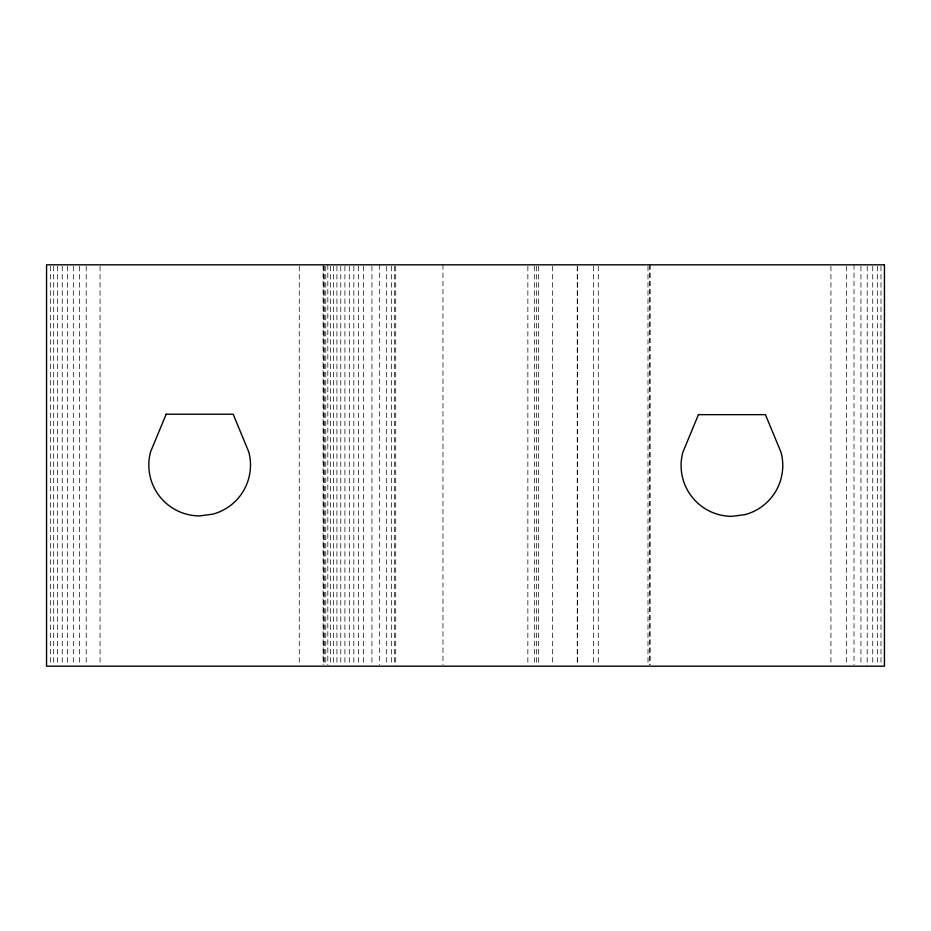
<?xml version="1.0" encoding="UTF-8"?>
<svg xmlns="http://www.w3.org/2000/svg" width="931" height="931" viewBox="0 0 931 931"><rect width="100%" height="100%" fill="white"/><g stroke="black" fill="none" stroke-linecap="round" stroke-linejoin="round"><path stroke-width="0.7" stroke-dasharray="4.66 3.49" d="M880.994 266.278L880.994 664.722M877.351 266.278L877.351 664.722M872.731 266.278L872.731 664.722M867.215 266.278L867.215 666.177M860.931 266.278L860.931 664.722M854.018 264.823L854.018 664.722M846.593 266.278L846.593 664.722M830.941 266.278L830.941 664.722M650.059 264.823L650.059 664.722M649.815 264.823L649.78 664.722M647.999 266.278L647.999 664.722M598.272 266.278L598.272 664.722M593.559 266.278L593.559 664.722M577.476 266.278L577.476 664.722M577.232 266.278L577.232 664.722M552.653 266.278L552.653 664.722M538.572 266.278L538.572 664.722M536.407 266.278L536.407 664.722M534.475 266.278L534.475 664.722M527.854 266.278L527.854 664.722M442.958 264.823L442.958 664.722M395.733 266.278L395.733 666.177M394.639 266.278L394.639 664.722M391.427 266.278L391.427 664.722M386.33 266.278L386.33 664.722M379.673 264.823L379.673 664.722M371.935 266.278L371.935 664.722M363.625 266.278L363.625 664.722M358.447 266.278L358.447 664.722M353.827 266.278L353.827 664.722M349.3 266.278L349.3 664.722M344.912 266.278L344.912 664.722M340.769 266.278L340.769 664.722M336.929 266.278L336.929 664.722M333.449 266.278L333.449 664.722M330.4 266.278L330.4 664.722M327.828 264.823L327.828 664.722M325.78 266.278L325.78 664.722M324.302 266.278L324.302 664.722M323.394 266.278L323.394 664.722M323.092 264.823L323.092 664.722M299.247 266.278L299.247 664.722M100.059 266.278L100.059 664.722M86.211 266.278L86.211 664.722M79.589 266.278L79.589 664.722M73.305 266.278L73.305 664.722M67.486 266.278L67.486 664.722M62.226 266.278L62.226 664.722M57.606 266.278L57.606 664.722M53.719 266.278L53.719 664.722M50.623 266.278L50.623 664.722"/><path stroke-width="1.4" d="M166.16 414.225L150.543 451.907A50.844 50.844 0 0 0 199.653 515.902L212.815 514.168A50.844 50.844 0 0 0 248.763 451.907L233.157 414.225L166.16 414.225M698.436 414.656L682.83 452.338A50.844 50.844 0 0 0 731.929 516.344L745.091 514.61A50.844 50.844 0 0 0 781.039 452.338L765.433 414.656L698.436 414.656M884.45 264.823L46.55 264.823L46.55 666.177L884.45 666.177L884.45 264.823"/></g></svg>
